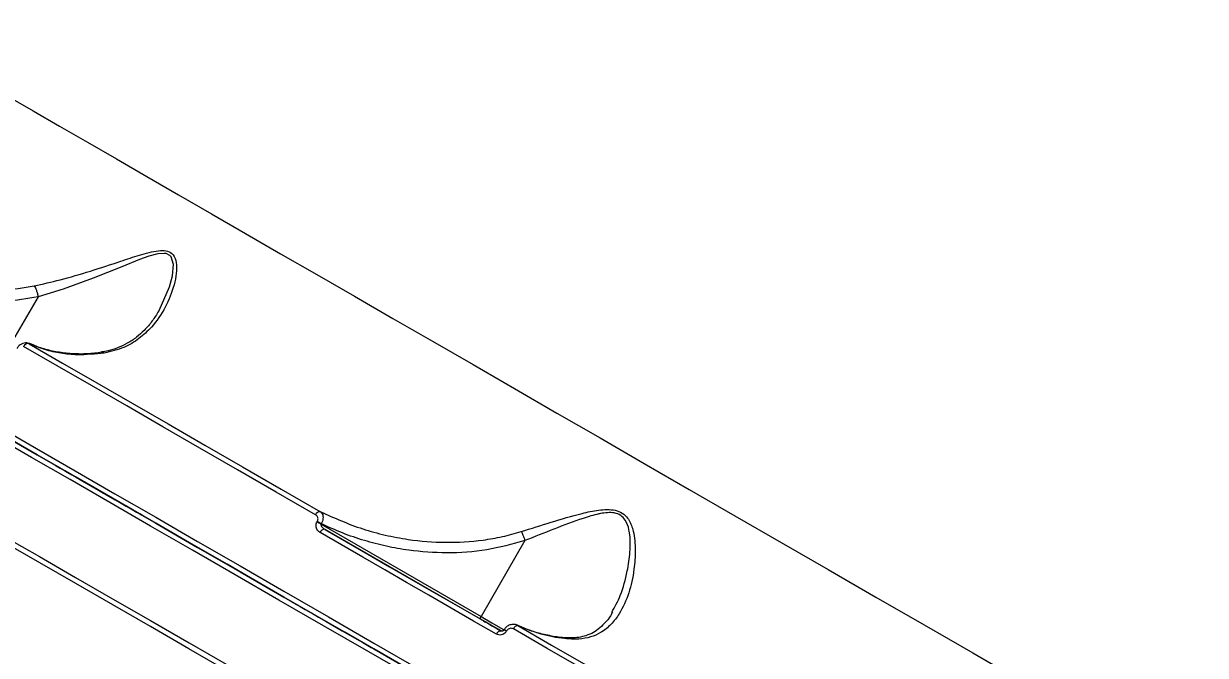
# Model space of a CAD drawing. Header units: millimetres. Extents: x -6006 to 5875, y -6399 to 6717.
# Drawn here: x 1700.9 to 1932.2, y 1592.4 to 1716.2 of the extents above; entities that cross this region are included whole.
import ezdxf

# ---------------------------------------------------------------- set-up
doc = ezdxf.new("R2010")
doc.units = ezdxf.units.MM
for name, color, linetype in [('DIKOM_ОБЪЕКТ', 7, 'Continuous'), ('DIKOM_РАЗМЕР_ЗОНА', 7, 'Continuous'), ('DIKOM_РАЗМЕР_ОБЪЕКТА', 7, 'Continuous')]:
    doc.layers.add(name, color=color, linetype=linetype)
doc.styles.add('style1', font='arial.ttf', dxfattribs={"width": 0.8})
doc.dimstyles.new('1-50', dxfattribs={"dimtxt": 300, "dimasz": 200, "dimexe": 100, "dimexo": 0, "dimgap": 100, "dimtad": 0, "dimdec": 0, "dimtxsty": 'style1', "dimcen": 0, "dimclrd": 7, "dimclre": 7, "dimadec": 1, "dimazin": 2, "dimtfac": 1, "dimtdec": 0, "dimtmove": 1, "dimatfit": 3, "dimfxl": 0, "dimlwd": 25, "dimlwe": 18, "dimarcsym": 0})

# ---------------------------------------------------------------- blocks, each defined once
blk = doc.blocks.new('*D15')
at = {"layer": 'Defpoints', "color": 0, "transparency": 16777216}
for p in [(-4354.46, 4593.05), (3409.28, 4593.05), (-1328.61, -3571.89)]:
    blk.add_point(p, dxfattribs=at)
at = {"layer": 'DIKOM_РАЗМЕР_ОБЪЕКТА', "color": 7, "lineweight": 18, "transparency": 16777216}
for p, q in [((3409.28, 4593.05), (-4454.46, 4593.05)), ((-1328.61, -3571.89), (-4454.46, -3571.89))]:
    blk.add_line(p, q, dxfattribs=at)
at = {"layer": 'DIKOM_РАЗМЕР_ОБЪЕКТА', "color": 7, "lineweight": 25, "transparency": 16777216}
for p, q in [((-4354.46, 4393.05), (-4354.46, 968.7)), ((-4354.46, -3371.89), (-4354.46, 52.46))]:
    blk.add_line(p, q, dxfattribs=at)
at = {"layer": 'DIKOM_РАЗМЕР_ОБЪЕКТА', "color": 7, "transparency": 16777216}
for points in [[(-4387.8, 4393.05), (-4321.13, 4393.05), (-4354.46, 4593.05)], [(-4387.8, -3371.89), (-4321.13, -3371.89), (-4354.46, -3571.89)]]:
    blk.add_solid(points, dxfattribs=at)
at = {"layer": 'DIKOM_РАЗМЕР_ОБЪЕКТА', "color": 0, "transparency": 16777216, "insert": (-4354.46, 510.58), "char_height": 300, "attachment_point": 5, "rotation": 90, "style": 'style1'}
blk.add_mtext('8150', dxfattribs=at)
blk = doc.blocks.new('*D16')
at = {"layer": 'Defpoints', "color": 0, "transparency": 16777216}
for p in [(3934.59, 4272.92), (-3710.11, -290.96), (3934.59, -4791.62)]:
    blk.add_point(p, dxfattribs=at)
at = {"layer": 'DIKOM_РАЗМЕР_ОБЪЕКТА', "color": 7, "lineweight": 18, "transparency": 16777216}
for p, q in [((3934.59, 4272.92), (3934.59, -4891.62)), ((-3710.11, -290.96), (-3710.11, -4891.62))]:
    blk.add_line(p, q, dxfattribs=at)
at = {"layer": 'DIKOM_РАЗМЕР_ОБЪЕКТА', "color": 7, "lineweight": 25, "transparency": 16777216}
for p, q in [((-3510.11, -4791.62), (-1432.64, -4791.62)), ((3734.59, -4791.62), (-518.7, -4791.62))]:
    blk.add_line(p, q, dxfattribs=at)
at = {"layer": 'DIKOM_РАЗМЕР_ОБЪЕКТА', "color": 7, "transparency": 16777216}
for points in [[(-3510.11, -4758.29), (-3510.11, -4824.96), (-3710.11, -4791.62)], [(3734.59, -4758.29), (3734.59, -4824.96), (3934.59, -4791.62)]]:
    blk.add_solid(points, dxfattribs=at)
at = {"layer": 'DIKOM_РАЗМЕР_ОБЪЕКТА', "color": 0, "transparency": 16777216, "insert": (-975.67, -4791.62), "char_height": 300, "attachment_point": 5, "style": 'style1'}
blk.add_mtext('7650', dxfattribs=at)
blk = doc.blocks.new('*D14')
at = {"layer": 'Defpoints', "color": 0, "transparency": 16777216}
for p in [(3463.26, 6716.57), (-5809.49, -5571.89), (-1350.38, -5571.89)]:
    blk.add_point(p, dxfattribs=at)
at = {"layer": 'DIKOM_РАЗМЕР_ЗОНА', "color": 7, "lineweight": 18, "transparency": 16777216}
for p, q in [((3463.26, 6716.57), (-5909.49, 6716.57)), ((-1350.38, -5571.89), (-5909.49, -5571.89))]:
    blk.add_line(p, q, dxfattribs=at)
at = {"layer": 'DIKOM_РАЗМЕР_ЗОНА', "color": 7, "lineweight": 25, "transparency": 16777216}
for p, q in [((-5809.49, 6516.57), (-5809.49, 1149.14)), ((-5809.49, -5371.89), (-5809.49, 69.36))]:
    blk.add_line(p, q, dxfattribs=at)
at = {"layer": 'DIKOM_РАЗМЕР_ЗОНА', "color": 7, "transparency": 16777216}
for points in [[(-5842.83, 6516.57), (-5776.16, 6516.57), (-5809.49, 6716.57)], [(-5842.83, -5371.89), (-5776.16, -5371.89), (-5809.49, -5571.89)]]:
    blk.add_solid(points, dxfattribs=at)
at = {"layer": 'DIKOM_РАЗМЕР_ЗОНА', "color": 0, "transparency": 16777216, "insert": (-5809.49, 609.25), "char_height": 300, "attachment_point": 5, "rotation": 90, "style": 'style1'}
blk.add_mtext('12300', dxfattribs=at)
blk = doc.blocks.new('*D13')
at = {"layer": 'Defpoints', "color": 0, "transparency": 16777216}
for p in [(5874.9, 4901.57), (-5210.11, -1293.83), (5874.9, -6202.3)]:
    blk.add_point(p, dxfattribs=at)
at = {"layer": 'DIKOM_РАЗМЕР_ЗОНА', "color": 7, "lineweight": 18, "transparency": 16777216}
for p, q in [((5874.9, 4901.57), (5874.9, -6302.3)), ((-5210.11, -1293.83), (-5210.11, -6302.3))]:
    blk.add_line(p, q, dxfattribs=at)
at = {"layer": 'DIKOM_РАЗМЕР_ЗОНА', "color": 7, "lineweight": 25, "transparency": 16777216}
for p, q in [((-5010.11, -6202.3), (160.46, -6202.3)), ((5674.9, -6202.3), (1240.24, -6202.3))]:
    blk.add_line(p, q, dxfattribs=at)
at = {"layer": 'DIKOM_РАЗМЕР_ЗОНА', "color": 7, "transparency": 16777216}
for points in [[(-5010.11, -6168.97), (-5010.11, -6235.64), (-5210.11, -6202.3)], [(5674.9, -6168.97), (5674.9, -6235.64), (5874.9, -6202.3)]]:
    blk.add_solid(points, dxfattribs=at)
at = {"layer": 'DIKOM_РАЗМЕР_ЗОНА', "color": 0, "transparency": 16777216, "insert": (700.35, -6202.3), "char_height": 300, "attachment_point": 5, "style": 'style1'}
blk.add_mtext('11100', dxfattribs=at)

msp = doc.modelspace()

# ---------------------------------------------------------------- linework, layer by layer
at = {"layer": 'DIKOM_ОБЪЕКТ', "color": 7, "linetype": 'Continuous', "lineweight": 15}
for p, q in [((1703.73, 1662.69), (1698.28, 1653.26)), ((1702.77, 1653.27), (1701.95, 1653.6)), ((1758.35, 1618.58), (1758.4, 1618.67)), ((1759.18, 1618.22), (1759.13, 1618.13)), ((1759.13, 1618.13), (1790.44, 1600.06)), ((1790.33, 1599.54), (1759.91, 1617.1)), ((1799.02, 1614.92), (1790.44, 1600.06)), ((1794.98, 1597.47), (1794.96, 1597.45)), ((1795.43, 1597.21), (1795.41, 1597.18)), ((1797.95, 1598.17), (1797.56, 1598.36))]:
    msp.add_line(p, q, dxfattribs=at)
at = {"layer": 'DIKOM_ОБЪЕКТ', "color": 7, "linetype": 'Continuous', "lineweight": 15, "flags": 128}
for points in [[(1697.85, 1701.95), (1702.76, 1699.12), (1707.94, 1696.13), (1713.38, 1692.99), (1719.08, 1689.7), (1725.02, 1686.26), (1731.22, 1682.69), (1737.65, 1678.97), (1744.32, 1675.13), (1751.21, 1671.14), (1758.33, 1667.04), (1765.66, 1662.8), (1773.2, 1658.45), (1780.94, 1653.98), (1788.87, 1649.4), (1796.99, 1644.71), (1805.29, 1639.92), (1813.76, 1635.03), (1822.4, 1630.04), (1831.19, 1624.97), (1840.12, 1619.81), (1849.2, 1614.57), (1858.4, 1609.26), (1867.73, 1603.87), (1877.17, 1598.42), (1886.72, 1592.91), (1896.36, 1587.34)], [(1727.35, 1659.93), (1727.42, 1660.03), (1729.48, 1664.65), (1730.04, 1666.83), (1730.22, 1669.03), (1729.76, 1670.53), (1729.55, 1670.77), (1728.78, 1671.15), (1728.51, 1671.2), (1727.15, 1671.12), (1725.43, 1670.66), (1723.61, 1670.01), (1720.12, 1668.59), (1714.51, 1666.32), (1708.62, 1664.19), (1703.73, 1662.69), (1703.73, 1662.69), (1703.73, 1662.69)], [(1758.04, 1619.98), (1750.34, 1624.43), (1742.79, 1628.79), (1735.39, 1633.06), (1728.15, 1637.24), (1721.08, 1641.33), (1714.18, 1645.31), (1707.45, 1649.19), (1700.91, 1652.97)], [(1702, 1653.49), (1708.53, 1649.72), (1715.24, 1645.85), (1722.12, 1641.87), (1729.18, 1637.8), (1736.4, 1633.63), (1743.78, 1629.37), (1751.32, 1625.02), (1759.01, 1620.58)], [(1777.54, 1587.88), (1768.48, 1593.11), (1759.58, 1598.24), (1750.86, 1603.28), (1742.3, 1608.22), (1733.93, 1613.05), (1725.76, 1617.77), (1717.78, 1622.38), (1710, 1626.87), (1702.43, 1631.24), (1695.08, 1635.48)], [(1696.08, 1637.21), (1703.43, 1632.97), (1711, 1628.6), (1718.78, 1624.11), (1726.76, 1619.5), (1734.94, 1614.78), (1743.3, 1609.95), (1751.85, 1605.01), (1760.58, 1599.97), (1769.48, 1594.84), (1778.54, 1589.61)], [(1778.47, 1588.49), (1769.43, 1593.71), (1760.56, 1598.83), (1751.85, 1603.86), (1743.32, 1608.78), (1734.97, 1613.6), (1726.81, 1618.32), (1718.85, 1622.91), (1711.09, 1627.39), (1703.54, 1631.75), (1696.21, 1635.98)], [(1696.21, 1635.98), (1703.54, 1631.75), (1711.09, 1627.39), (1718.85, 1622.91), (1726.81, 1618.32), (1734.97, 1613.6), (1743.32, 1608.78), (1751.85, 1603.86), (1760.56, 1598.83), (1769.43, 1593.71), (1778.47, 1588.49)], [(1862.86, 1539.77), (1860.98, 1540.85), (1851.5, 1546.33), (1842.13, 1551.74), (1832.86, 1557.09), (1823.72, 1562.37), (1814.7, 1567.57), (1805.82, 1572.7), (1797.09, 1577.74), (1788.51, 1582.69), (1780.1, 1587.55), (1771.85, 1592.31), (1763.78, 1596.97), (1755.9, 1601.52), (1748.21, 1605.96), (1740.72, 1610.29), (1733.44, 1614.49), (1726.37, 1618.57), (1719.52, 1622.52), (1712.9, 1626.35), (1706.52, 1630.03), (1700.37, 1633.58)], [(1719.66, 1622.44), (1721, 1621.67), (1722.14, 1621.01), (1723.03, 1620.5), (1723.64, 1620.15), (1723.95, 1619.97), (1723.95, 1619.97), (1723.64, 1620.15), (1723.03, 1620.5), (1722.14, 1621.01), (1721.01, 1621.67), (1719.66, 1622.44), (1718.17, 1623.31), (1716.57, 1624.23), (1714.92, 1625.18), (1713.29, 1626.12), (1711.74, 1627.02), (1710.31, 1627.84), (1709.07, 1628.56), (1708.05, 1629.15), (1707.29, 1629.59), (1706.83, 1629.85), (1706.67, 1629.94), (1706.83, 1629.85), (1707.29, 1629.59), (1708.05, 1629.15), (1709.07, 1628.56), (1710.31, 1627.84), (1711.74, 1627.02), (1713.29, 1626.12), (1714.92, 1625.18), (1716.57, 1624.23), (1718.17, 1623.31), (1719.66, 1622.44)], [(1683.85, 1623.42), (1690.39, 1619.64), (1697.12, 1615.76), (1704.02, 1611.78), (1711.09, 1607.69), (1718.33, 1603.52), (1725.73, 1599.24), (1733.28, 1594.88), (1740.98, 1590.44)], [(1740.95, 1589.3), (1733.26, 1593.74), (1725.73, 1598.09), (1718.34, 1602.35), (1711.12, 1606.52), (1704.07, 1610.6), (1697.18, 1614.57), (1690.47, 1618.45), (1683.94, 1622.22)], [(1759.13, 1618.13), (1759.03, 1618.19), (1758.93, 1618.25), (1758.83, 1618.31), (1758.72, 1618.37), (1758.62, 1618.42), (1758.53, 1618.48), (1758.44, 1618.53), (1758.35, 1618.58)], [(1759.18, 1618.22), (1759.08, 1618.28), (1758.98, 1618.34), (1758.88, 1618.4), (1758.78, 1618.46), (1758.68, 1618.51), (1758.58, 1618.57), (1758.49, 1618.62), (1758.4, 1618.67)], [(1759.91, 1617.1), (1759.81, 1617.14), (1759.68, 1617.15), (1759.55, 1617.12), (1759.42, 1617.05), (1759.28, 1616.96), (1759.15, 1616.83), (1759.02, 1616.69), (1758.92, 1616.52)], [(1759.91, 1617.1), (1764.08, 1614.69), (1768.3, 1612.26), (1772.55, 1609.81), (1776.83, 1607.33), (1781.16, 1604.84), (1785.52, 1602.32), (1789.92, 1599.78), (1794.35, 1597.22)], [(1793.44, 1596.59), (1788.99, 1599.16), (1784.59, 1601.7), (1780.21, 1604.23), (1775.88, 1606.73), (1771.58, 1609.21), (1767.32, 1611.67), (1763.1, 1614.11), (1758.92, 1616.52)], [(1752.93, 1603.24), (1752.97, 1603.22), (1753.28, 1603.04), (1753.76, 1602.76)], [(1753.79, 1602.74), (1753.9, 1602.67), (1754.32, 1602.43), (1755.04, 1602.02), (1756.03, 1601.45), (1757.24, 1600.75), (1758.63, 1599.94), (1760.15, 1599.07), (1761.72, 1598.16), (1763.28, 1597.26), (1764.78, 1596.4), (1766.15, 1595.61), (1767.33, 1594.93), (1768.27, 1594.38), (1768.94, 1593.99), (1769.31, 1593.78), (1769.38, 1593.74)], [(1790.33, 1599.54), (1790.31, 1599.57), (1790.29, 1599.61), (1790.29, 1599.66), (1790.3, 1599.73), (1790.32, 1599.8), (1790.35, 1599.88), (1790.39, 1599.97), (1790.44, 1600.06)], [(1794.39, 1597.2), (1792.38, 1598.36), (1790.33, 1599.54)], [(1790.44, 1600.06), (1792.55, 1598.84), (1794.73, 1597.58), (1794.99, 1597.43)], [(1792.88, 1598.07), (1792, 1598.58), (1791.36, 1598.95), (1791, 1599.16), (1790.94, 1599.19), (1791.21, 1599.04), (1791.76, 1598.72), (1792.56, 1598.25), (1793.55, 1597.68), (1794.4, 1597.19)], [(1794.4, 1597.19), (1793.9, 1597.48), (1792.88, 1598.07)], [(1794.35, 1597.22), (1794.26, 1597.25), (1794.15, 1597.25), (1794.04, 1597.21), (1793.91, 1597.14), (1793.78, 1597.03), (1793.66, 1596.91), (1793.54, 1596.76), (1793.44, 1596.59)], [(1794.98, 1597.47), (1794.98, 1597.47), (1795.03, 1597.45), (1795.12, 1597.39), (1795.26, 1597.31), (1795.43, 1597.21)], [(1851.5, 1566.03), (1844.46, 1570.09), (1837.46, 1574.13), (1830.53, 1578.13), (1823.65, 1582.1), (1816.84, 1586.04), (1810.09, 1589.94), (1803.4, 1593.8), (1796.79, 1597.62)], [(1797.66, 1598.26), (1804.26, 1594.45), (1810.93, 1590.6), (1817.67, 1586.71), (1824.47, 1582.78), (1831.33, 1578.82), (1838.25, 1574.83), (1845.23, 1570.8), (1852.26, 1566.74)], [(1769.44, 1593.71), (1769.63, 1593.6), (1770.09, 1593.33), (1770.25, 1593.24)]]:
    msp.add_lwpolyline(points, dxfattribs=at)
at = {"layer": 'DIKOM_ОБЪЕКТ', "color": 7, "linetype": 'Continuous', "lineweight": 15}
for centre, radius, start, end in [((1701.76, 1652.6), 0.925, 74.8176, 156.3919), ((1758.91, 1619.66), 0.929, 84.1088, 159.2808), ((1582.5, 1228.8), 425.49, 59.9744, 60.045), ((1797.7, 1597.29), 0.971, 92.1492, 160.4118)]:
    msp.add_arc(centre, radius, start, end, dxfattribs=at)
for points, knots in [([(1702.98, 1664.83), (1704.66, 1665.22), (1708.33, 1666.05), (1714.07, 1667.73), (1719.24, 1669.44), (1723.02, 1670.71), (1725.47, 1671.4), (1727.23, 1671.75), (1728.8, 1671.78), (1729.71, 1671.39), (1730.45, 1670.63), (1730.89, 1669.33), (1730.84, 1667.26), (1730.23, 1664.26), (1728.75, 1660.55), (1726.35, 1657.02), (1723.54, 1654.43), (1720.54, 1652.58), (1718, 1651.98), (1716.69, 1651.67)], [0, 0, 0, 0, 0.07902, 0.17218, 0.26806, 0.328729, 0.361058, 0.3939, 0.422332, 0.451319, 0.459943, 0.498992, 0.544604, 0.591434, 0.687619, 0.78658, 0.854675, 0.924443, 1, 1, 1, 1]), ([(1676.97, 1667.94), (1679.11, 1667.04), (1683.44, 1665.2), (1690.14, 1664.01), (1696.73, 1663.79), (1700.88, 1664.48), (1702.98, 1664.83)], [0, 0, 0, 0, 0.262564, 0.53266, 0.763649, 1, 1, 1, 1]), ([(1703.73, 1662.69), (1701.59, 1662.32), (1697.27, 1661.57), (1690.51, 1661.76), (1683.55, 1662.95), (1679.1, 1664.8), (1676.84, 1665.73)], [0, 0, 0, 0, 0.232885, 0.471297, 0.731975, 1, 1, 1, 1]), ([(1702.98, 1664.83), (1703, 1664.8), (1703.08, 1664.71), (1703.22, 1664.45), (1703.41, 1663.99), (1703.6, 1663.36), (1703.69, 1662.91), (1703.73, 1662.69)], [0, 0, 0, 0, 0.087314, 0.253634, 0.502433, 0.751198, 1, 1, 1, 1]), ([(1703.73, 1662.69), (1703.73, 1662.69), (1703.73, 1662.69), (1703.73, 1662.69), (1703.73, 1662.69), (1703.73, 1662.69)], [0, 0, 0, 0, 0.387628, 0.84663, 1, 1, 1, 1]), ([(1727.35, 1659.93), (1726.94, 1659.26), (1726.11, 1657.89), (1724.62, 1656.18), (1722.99, 1654.7), (1721.26, 1653.56), (1719.39, 1652.69), (1717.69, 1652.14), (1716.59, 1651.96), (1716.17, 1651.89)], [0, 0, 0, 0, 0.165156, 0.340108, 0.486025, 0.640705, 0.790505, 0.918574, 1, 1, 1, 1]), ([(1701.91, 1653.52), (1701.89, 1653.54), (1701.7, 1653.66), (1701.27, 1653.69), (1700.71, 1653.59), (1700.17, 1653.28), (1699.78, 1652.91), (1699.64, 1652.63), (1699.61, 1652.56)], [0, 0, 0, 0, 0.037288, 0.245565, 0.449132, 0.671148, 0.922255, 1, 1, 1, 1]), ([(1716.69, 1651.67), (1714.91, 1651.49), (1712.01, 1651.19), (1708.16, 1651.59), (1704.99, 1652.27), (1703.01, 1653.08), (1702, 1653.49)], [0, 0, 0, 0, 0.342211, 0.557265, 0.7746, 1, 1, 1, 1]), ([(1716.2, 1651.84), (1715.73, 1651.76), (1714.31, 1651.53), (1711.98, 1651.45), (1709.22, 1651.58), (1706.53, 1652.03), (1704.37, 1652.59), (1703.16, 1653.1), (1702.77, 1653.27)], [0, 0, 0, 0, 0.097502, 0.295838, 0.496381, 0.69886, 0.902819, 1, 1, 1, 1]), ([(1716.21, 1651.76), (1716.28, 1651.78), (1716.41, 1651.8), (1716.58, 1651.74), (1716.66, 1651.69), (1716.69, 1651.67)], [0, 0, 0, 0, 0.444487, 0.858222, 1, 1, 1, 1]), ([(1758.4, 1618.67), (1758.44, 1618.76), (1758.52, 1618.93), (1758.54, 1619.21), (1758.49, 1619.48), (1758.34, 1619.75), (1758.17, 1619.91), (1758.06, 1619.97), (1758.04, 1619.98)], [0, 0, 0, 0, 0.167322, 0.334416, 0.509125, 0.713065, 0.957649, 1, 1, 1, 1]), ([(1759.01, 1620.58), (1761.73, 1619.37), (1765.84, 1617.53), (1771.68, 1615.96), (1777.07, 1614.94), (1783.48, 1614.42), (1789.67, 1614.79), (1794.62, 1615.64), (1797.08, 1616.34), (1798.31, 1616.69)], [0, 0, 0, 0, 0.222716, 0.336737, 0.450748, 0.631003, 0.81328, 0.906644, 1, 1, 1, 1]), ([(1759.01, 1620.58), (1759.03, 1620.57), (1759.17, 1620.47), (1759.38, 1620.22), (1759.51, 1619.76), (1759.52, 1619.26), (1759.42, 1618.73), (1759.26, 1618.39), (1759.18, 1618.22)], [0, 0, 0, 0, 0.039141, 0.268339, 0.466402, 0.643618, 0.819911, 1, 1, 1, 1]), ([(1798.31, 1616.69), (1800.24, 1617.3), (1804.17, 1618.54), (1809.25, 1620.08), (1812.92, 1620.87), (1815.1, 1621.06), (1816.71, 1620.94), (1818.15, 1620.37), (1819.38, 1619.17), (1819.93, 1617.86), (1820.5, 1615.75), (1820.71, 1612.99), (1820.42, 1608.85), (1819.46, 1604.53), (1817.87, 1600.95), (1815.94, 1598.43), (1814.04, 1596.91), (1811.89, 1595.97), (1809.82, 1595.58), (1808.33, 1595.63), (1807.7, 1595.65)], [0, 0, 0, 0, 0.09521, 0.192956, 0.244799, 0.271072, 0.29817, 0.324292, 0.350389, 0.391076, 0.401944, 0.471964, 0.54381, 0.639397, 0.737852, 0.798855, 0.861365, 0.911376, 0.962838, 1, 1, 1, 1]), ([(1816.04, 1600.87), (1816.63, 1601.94), (1817.96, 1604.36), (1819.02, 1608.47), (1819.7, 1612.65), (1819.68, 1615.41), (1819.31, 1617.52), (1818.91, 1618.79), (1817.84, 1619.95), (1816.57, 1620.41), (1815.18, 1620.44), (1814.16, 1620.28), (1812.57, 1619.96), (1809.5, 1619.03), (1804.65, 1617.18), (1800.9, 1615.67), (1799.02, 1614.92)], [0, 0, 0, 0, 0.110468, 0.248479, 0.348167, 0.447479, 0.462323, 0.516624, 0.550222, 0.583686, 0.615766, 0.648054, 0.654911, 0.726697, 0.863297, 1, 1, 1, 1]), ([(1758.92, 1616.52), (1758.89, 1616.54), (1758.71, 1616.65), (1758.45, 1616.9), (1758.22, 1617.32), (1758.13, 1617.75), (1758.16, 1618.19), (1758.29, 1618.45), (1758.35, 1618.58)], [0, 0, 0, 0, 0.03924, 0.287238, 0.495198, 0.670996, 0.835304, 1, 1, 1, 1]), ([(1759.13, 1618.13), (1759.12, 1618.11), (1759.1, 1618.06), (1759.1, 1617.95), (1759.15, 1617.79), (1759.3, 1617.58), (1759.54, 1617.35), (1759.76, 1617.2), (1759.89, 1617.11), (1759.91, 1617.1)], [0, 0, 0, 0, 0.055222, 0.109822, 0.243611, 0.417583, 0.651876, 0.951923, 1, 1, 1, 1]), ([(1799.02, 1614.92), (1796.54, 1614.24), (1791.51, 1612.86), (1783.83, 1612.36), (1777.26, 1612.81), (1771.89, 1613.77), (1767.56, 1614.9), (1763.3, 1616.35), (1760.55, 1617.6), (1759.18, 1618.22)], [0, 0, 0, 0, 0.185205, 0.375222, 0.558027, 0.667271, 0.776521, 0.888261, 1, 1, 1, 1]), ([(1798.31, 1616.69), (1798.34, 1616.65), (1798.43, 1616.49), (1798.6, 1616.13), (1798.83, 1615.56), (1798.96, 1615.14), (1799.02, 1614.92)], [0, 0, 0, 0, 0.107441, 0.34948, 0.674716, 1, 1, 1, 1]), ([(1799.02, 1614.92), (1799.02, 1614.92), (1799.02, 1614.92), (1799.02, 1614.92), (1799.02, 1614.92), (1799.02, 1614.92)], [0, 0, 0, 0, 0.420941, 0.762704, 1, 1, 1, 1]), ([(1816.15, 1600.82), (1816.11, 1600.76), (1815.77, 1600.09), (1814.95, 1599.05), (1813.74, 1597.8), (1812.45, 1596.89), (1811.09, 1596.28), (1809.62, 1595.94), (1808.35, 1595.81), (1807.5, 1595.87), (1807.19, 1595.89)], [0, 0, 0, 0, 0.017659, 0.192752, 0.363196, 0.513481, 0.671978, 0.804909, 0.928561, 1, 1, 1, 1]), ([(1797.56, 1598.31), (1797.55, 1598.32), (1797.33, 1598.46), (1796.81, 1598.53), (1796.07, 1598.44), (1795.4, 1598.07), (1795.12, 1597.66), (1794.99, 1597.47)], [0, 0, 0, 0, 0.01551, 0.261266, 0.51389, 0.770945, 1, 1, 1, 1]), ([(1795.41, 1597.18), (1795.37, 1597.12), (1795.24, 1596.91), (1794.92, 1596.62), (1794.43, 1596.42), (1793.9, 1596.39), (1793.59, 1596.53), (1793.44, 1596.59)], [0, 0, 0, 0, 0.093129, 0.30392, 0.530248, 0.765173, 1, 1, 1, 1]), ([(1794.96, 1597.45), (1794.94, 1597.43), (1794.91, 1597.37), (1794.83, 1597.29), (1794.72, 1597.21), (1794.59, 1597.17), (1794.45, 1597.17), (1794.39, 1597.21), (1794.36, 1597.23)], [0, 0, 0, 0, 0.067625, 0.18556, 0.324206, 0.501538, 0.745761, 1, 1, 1, 1]), ([(1796.79, 1597.62), (1796.68, 1597.66), (1796.47, 1597.75), (1796.11, 1597.74), (1795.77, 1597.6), (1795.55, 1597.4), (1795.46, 1597.26), (1795.43, 1597.21)], [0, 0, 0, 0, 0.233716, 0.467279, 0.695586, 0.908718, 1, 1, 1, 1]), ([(1807.7, 1595.65), (1807.4, 1595.68), (1805.52, 1595.84), (1802.06, 1596.47), (1799.15, 1597.66), (1797.66, 1598.26)], [0, 0, 0, 0, 0.084991, 0.53346, 1, 1, 1, 1]), ([(1807.21, 1595.87), (1807.17, 1595.87), (1806.14, 1595.89), (1804.18, 1596.2), (1801.36, 1596.85), (1799.28, 1597.52), (1798.19, 1598.06), (1797.95, 1598.17)], [0, 0, 0, 0, 0.011432, 0.310367, 0.611972, 0.915817, 1, 1, 1, 1]), ([(1807.7, 1595.65), (1807.69, 1595.66), (1807.56, 1595.77), (1807.39, 1595.87), (1807.24, 1595.85), (1807.21, 1595.85)], [0, 0, 0, 0, 0.103684, 0.836696, 1, 1, 1, 1])]:
    msp.add_open_spline(points, degree=3, knots=knots, dxfattribs=at)

# ---------------------------------------------------------------- dimensions: what is measured, and where the dimension line sits
at = {"layer": 'DIKOM_РАЗМЕР_ЗОНА'}
dim = msp.add_linear_dim(base=(-5809.49, -5571.89), p1=(3463.26, 6716.57), p2=(-1350.38, -5571.89), angle=90, text='12300', dimstyle='1-50', override={"dimscale": 1, "dimtix": 0, "dimtofl": 1, "dimtmove": 1, "dimatfit": 3}, dxfattribs=at)
dim.commit()
dim.dimension.update_dxf_attribs({"geometry": '*D14', "text_midpoint": (-5809.49, 609.25), "dimtype": 160})
dim = msp.add_linear_dim(base=(5874.9, -6202.3), p1=(-5210.11, -1293.83), p2=(5874.9, 4901.57), text='11100', dimstyle='1-50', override={"dimscale": 1, "dimtix": 0, "dimtofl": 1, "dimtmove": 1, "dimatfit": 3}, dxfattribs=at)
dim.commit()
dim.dimension.update_dxf_attribs({"geometry": '*D13', "text_midpoint": (700.35, -6202.3), "dimtype": 160})
at = {"layer": 'DIKOM_РАЗМЕР_ОБЪЕКТА'}
dim = msp.add_linear_dim(base=(-4354.46, 4593.05), p1=(-1328.61, -3571.89), p2=(3409.28, 4593.05), angle=90, text='8150', dimstyle='1-50', override={"dimscale": 1, "dimtix": 0, "dimtofl": 1, "dimtmove": 1, "dimatfit": 3}, dxfattribs=at)
dim.commit()
dim.dimension.update_dxf_attribs({"geometry": '*D15', "text_midpoint": (-4354.46, 510.58)})
dim = msp.add_linear_dim(base=(3934.59, -4791.62), p1=(-3710.11, -290.96), p2=(3934.59, 4272.92), text='7650', dimstyle='1-50', override={"dimscale": 1, "dimtix": 0, "dimtofl": 1, "dimtmove": 1, "dimatfit": 3}, dxfattribs=at)
dim.commit()
dim.dimension.update_dxf_attribs({"geometry": '*D16', "text_midpoint": (-975.67, -4791.62), "dimtype": 160})

doc.saveas('drawing.dxf')
